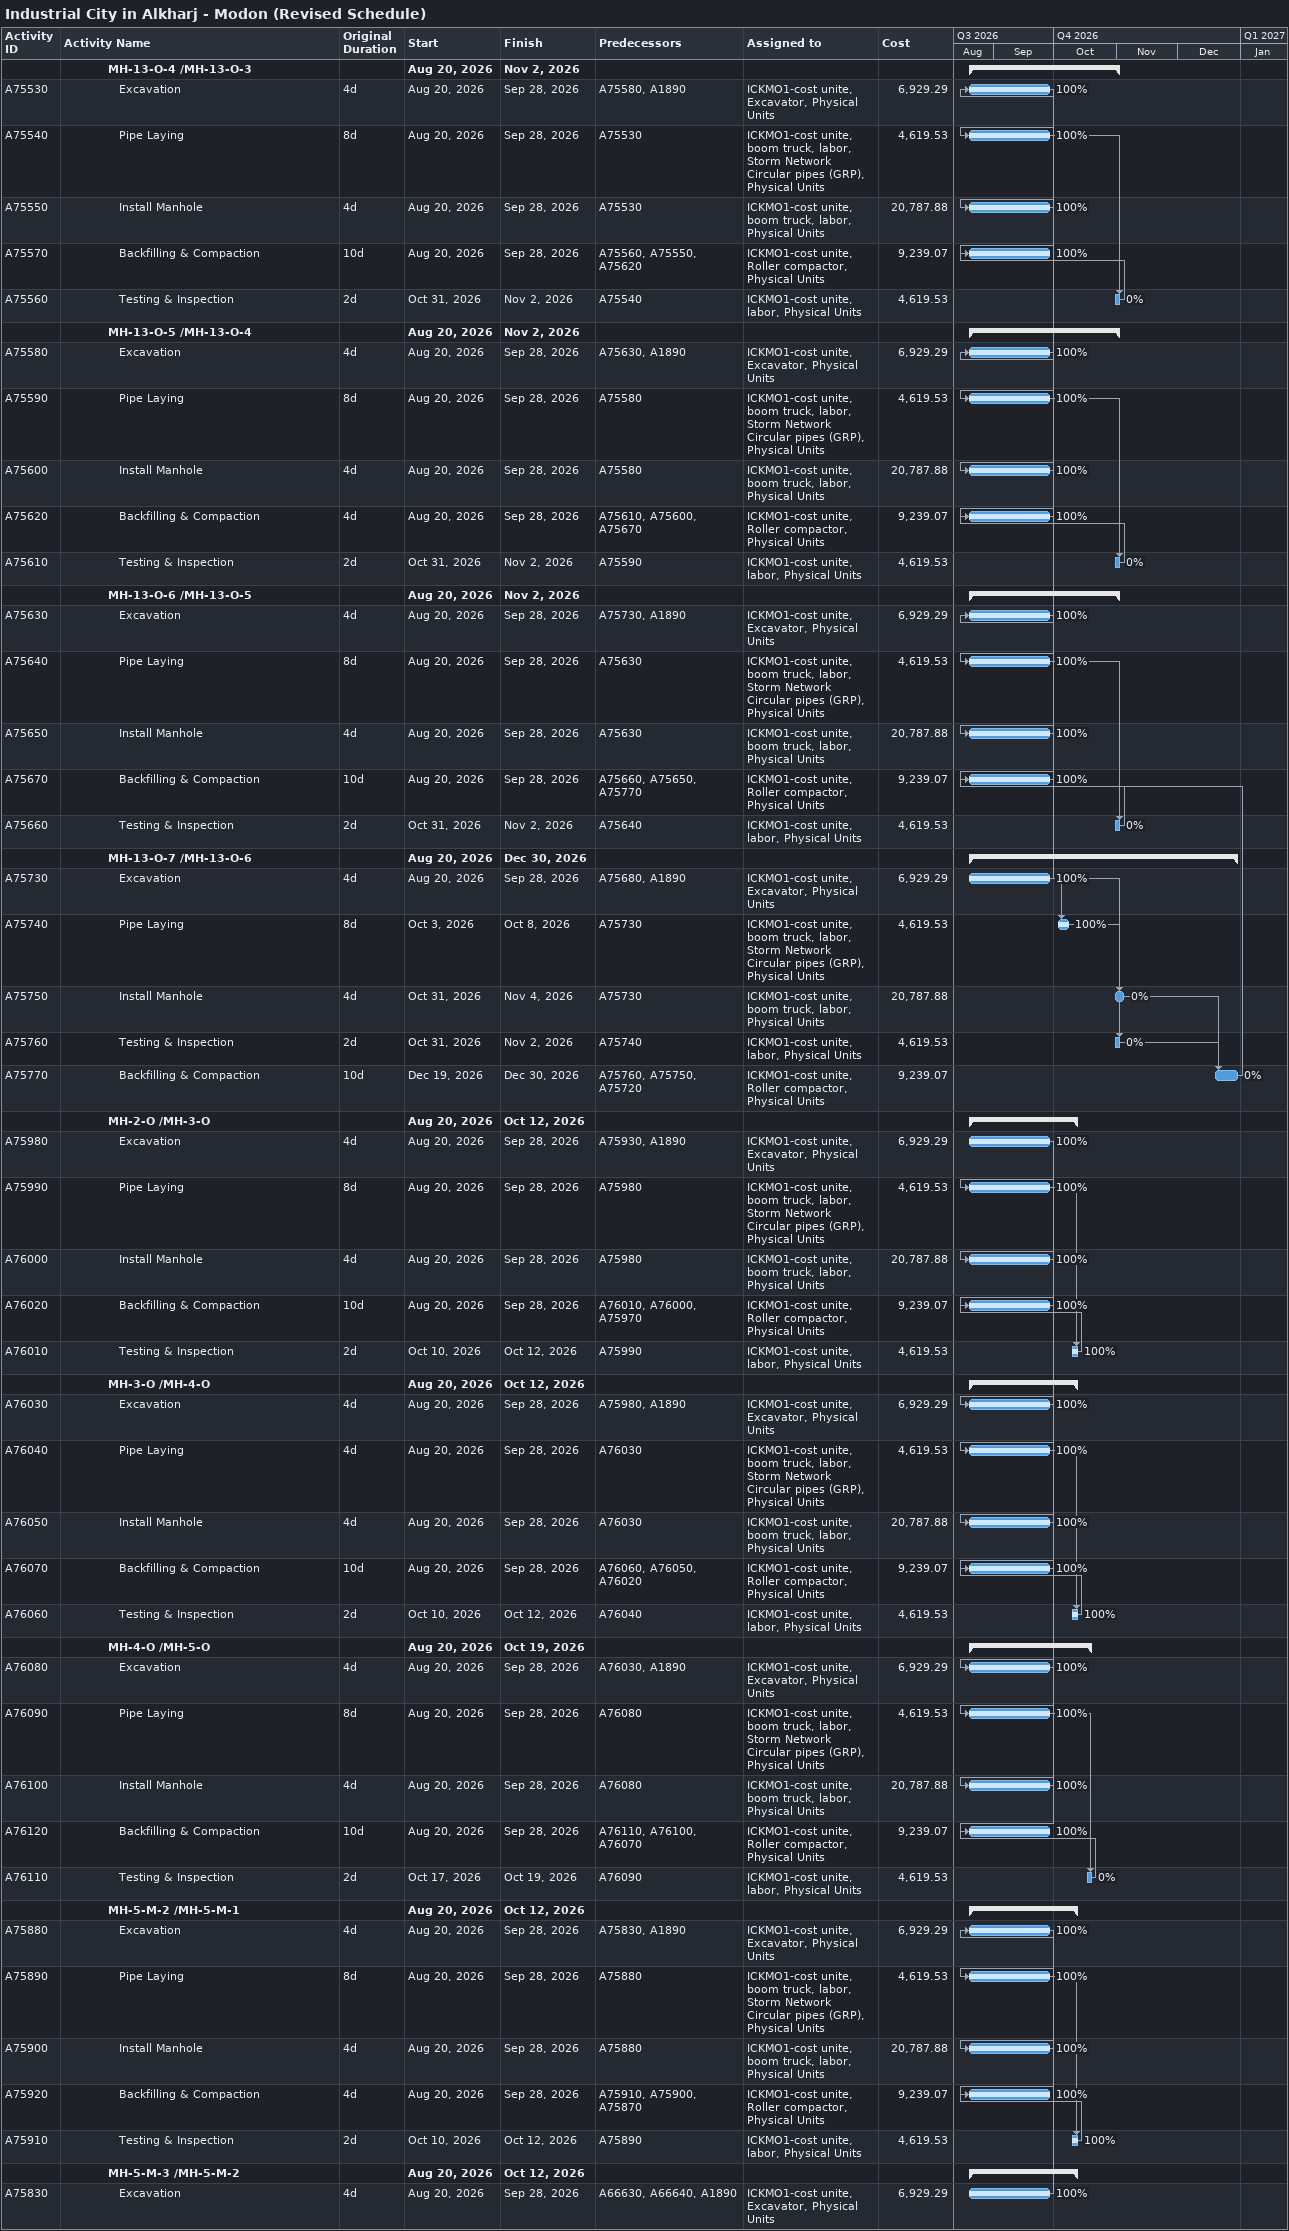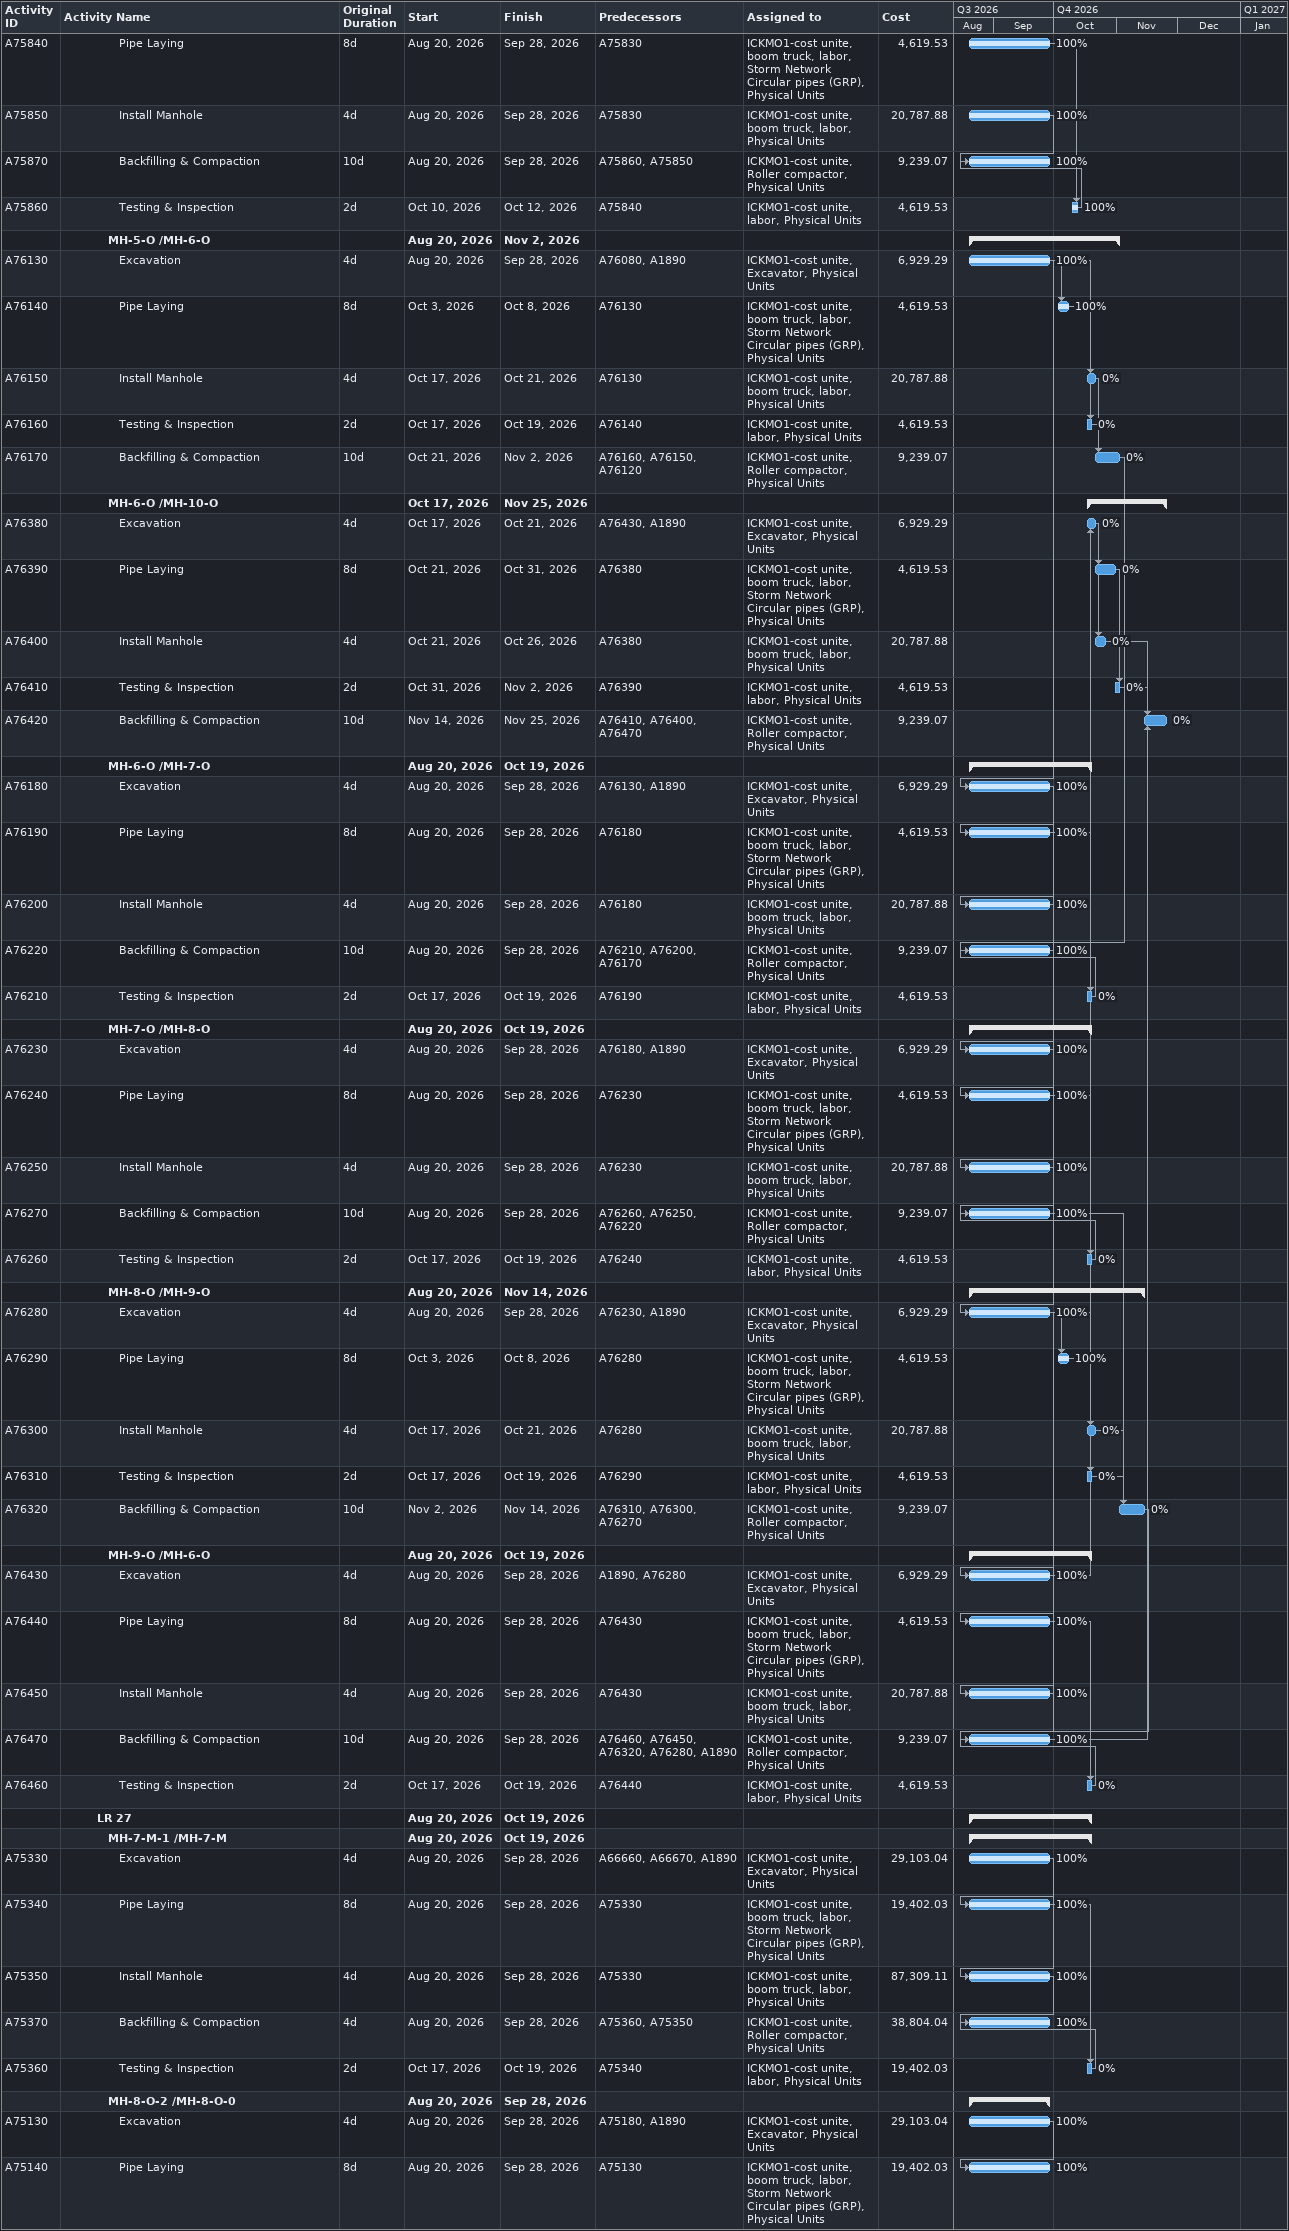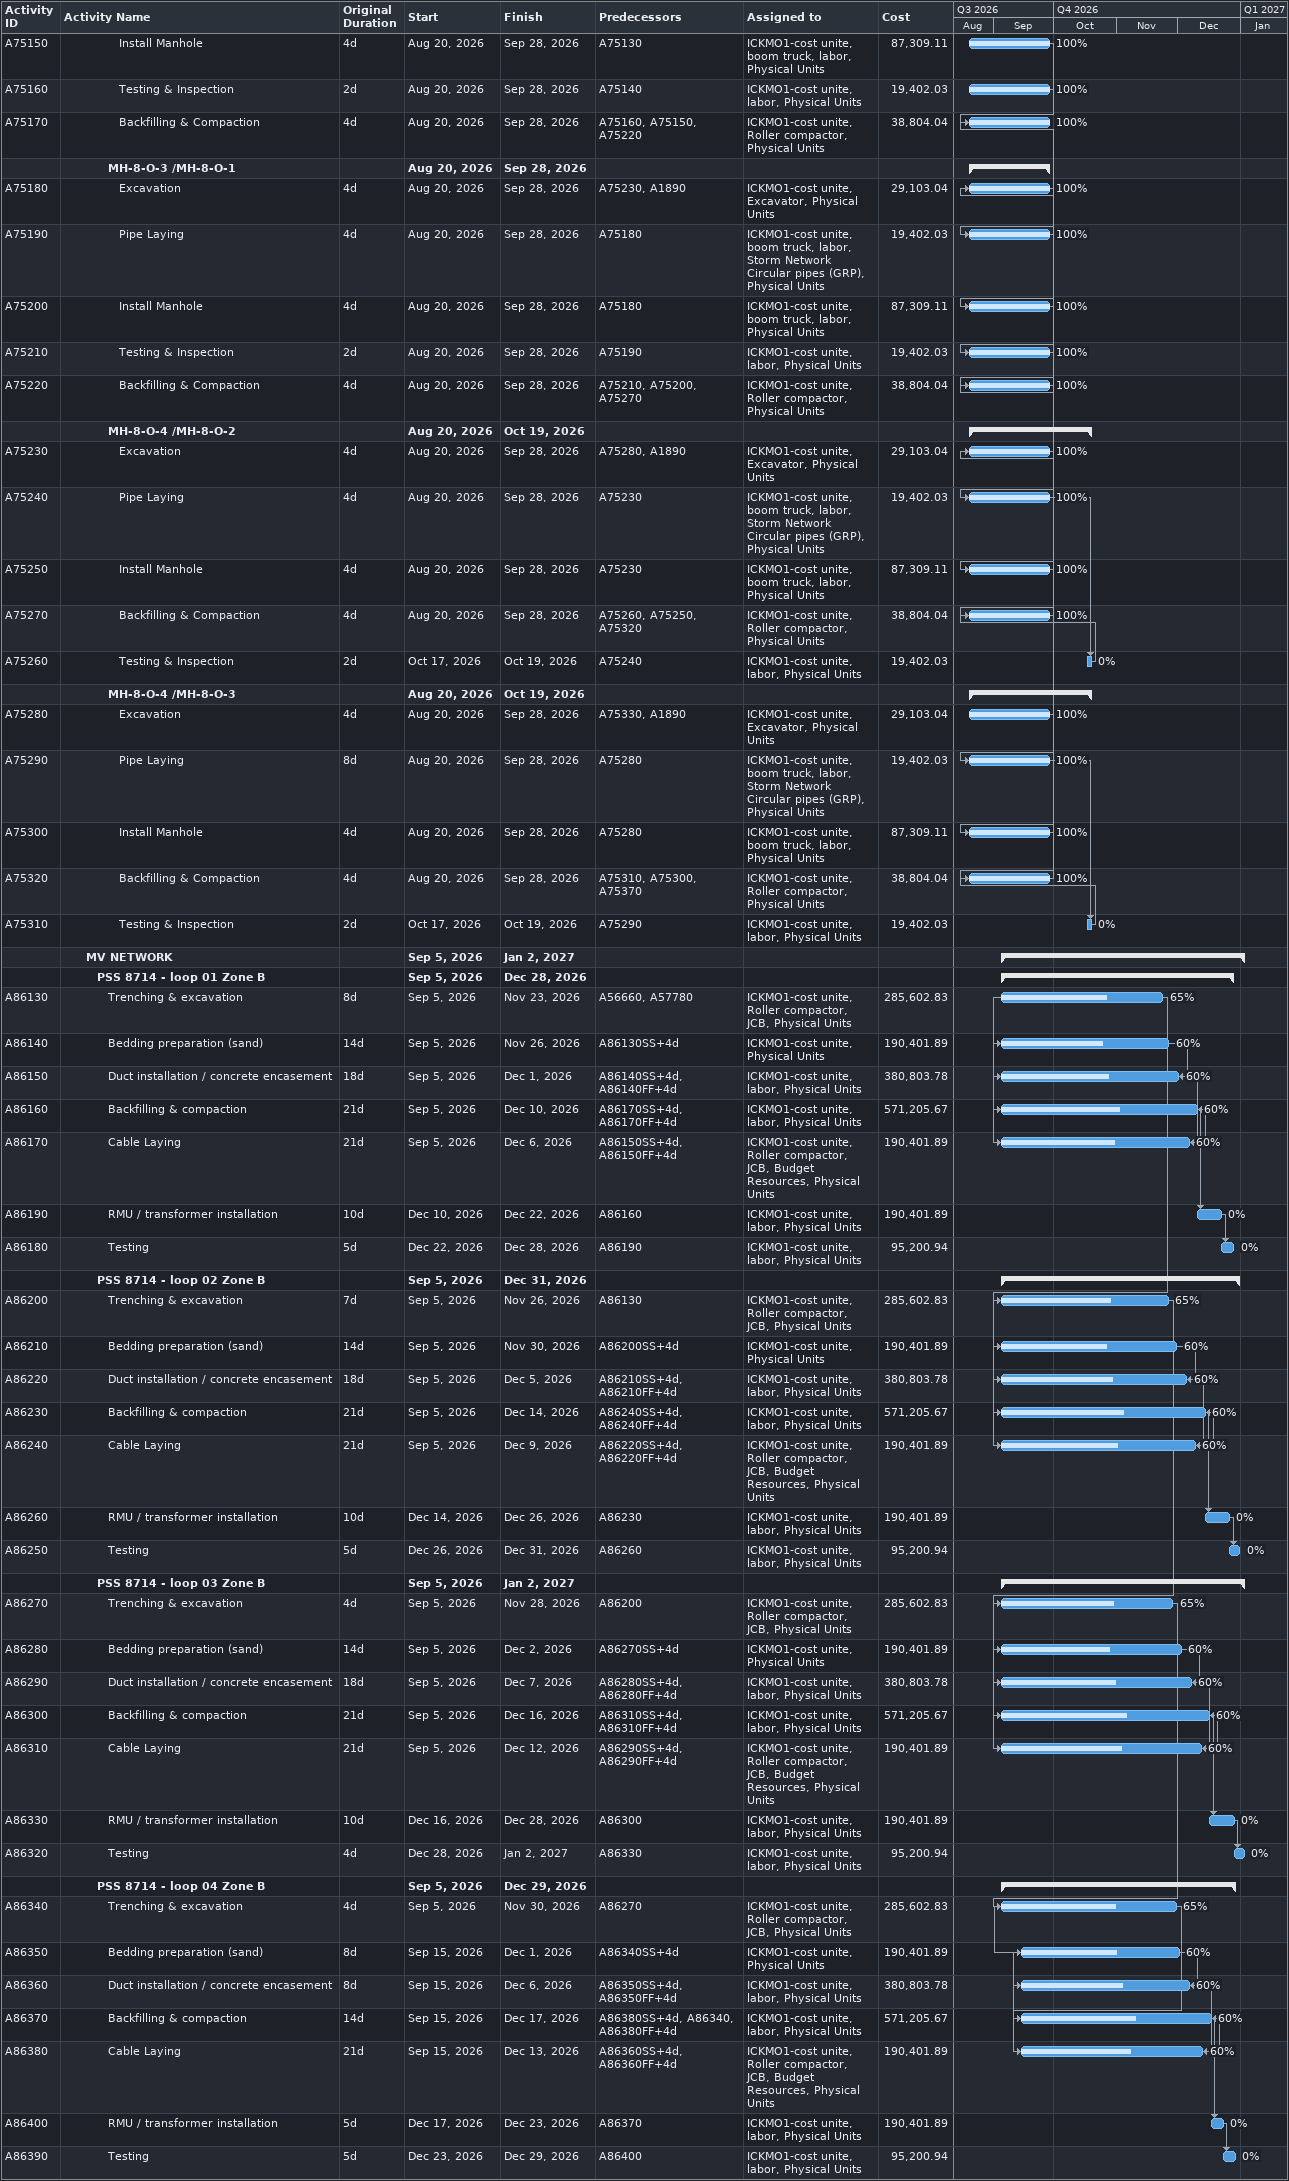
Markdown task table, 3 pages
Industrial City in Alkharj - Modon (Revised Schedule)

| ID | Level | Task | Original duration | Start | Finish | Predecessors | Resources | % complete | Cost |
|---|---|---|---|---|---|---|---|---|---|
|  | 5 | **MH-13-O-4 /MH-13-O-3** |  | 2026-08-20 | 2026-11-02 |  |  |  |  |
| A75530 | 6 | Excavation | 4d | 2026-08-20 | 2026-09-28 | A75580, A1890 | ICKMO1-cost unite, Excavator, Physical Units | 100 | 6929.29 |
| A75540 | 6 | Pipe Laying | 8d | 2026-08-20 | 2026-09-28 | A75530 | ICKMO1-cost unite, boom truck, labor, Storm Network Circular pipes (GRP), Physical Units | 100 | 4619.53 |
| A75550 | 6 | Install Manhole | 4d | 2026-08-20 | 2026-09-28 | A75530 | ICKMO1-cost unite, boom truck, labor, Physical Units | 100 | 20787.88 |
| A75570 | 6 | Backfilling & Compaction | 10d | 2026-08-20 | 2026-09-28 | A75560, A75550, A75620 | ICKMO1-cost unite, Roller compactor, Physical Units | 100 | 9239.07 |
| A75560 | 6 | Testing & Inspection | 2d | 2026-10-31 | 2026-11-02 | A75540 | ICKMO1-cost unite, labor, Physical Units | 0 | 4619.53 |
|  | 5 | **MH-13-O-5 /MH-13-O-4** |  | 2026-08-20 | 2026-11-02 |  |  |  |  |
| A75580 | 6 | Excavation | 4d | 2026-08-20 | 2026-09-28 | A75630, A1890 | ICKMO1-cost unite, Excavator, Physical Units | 100 | 6929.29 |
| A75590 | 6 | Pipe Laying | 8d | 2026-08-20 | 2026-09-28 | A75580 | ICKMO1-cost unite, boom truck, labor, Storm Network Circular pipes (GRP), Physical Units | 100 | 4619.53 |
| A75600 | 6 | Install Manhole | 4d | 2026-08-20 | 2026-09-28 | A75580 | ICKMO1-cost unite, boom truck, labor, Physical Units | 100 | 20787.88 |
| A75620 | 6 | Backfilling & Compaction | 4d | 2026-08-20 | 2026-09-28 | A75610, A75600, A75670 | ICKMO1-cost unite, Roller compactor, Physical Units | 100 | 9239.07 |
| A75610 | 6 | Testing & Inspection | 2d | 2026-10-31 | 2026-11-02 | A75590 | ICKMO1-cost unite, labor, Physical Units | 0 | 4619.53 |
|  | 5 | **MH-13-O-6 /MH-13-O-5** |  | 2026-08-20 | 2026-11-02 |  |  |  |  |
| A75630 | 6 | Excavation | 4d | 2026-08-20 | 2026-09-28 | A75730, A1890 | ICKMO1-cost unite, Excavator, Physical Units | 100 | 6929.29 |
| A75640 | 6 | Pipe Laying | 8d | 2026-08-20 | 2026-09-28 | A75630 | ICKMO1-cost unite, boom truck, labor, Storm Network Circular pipes (GRP), Physical Units | 100 | 4619.53 |
| A75650 | 6 | Install Manhole | 4d | 2026-08-20 | 2026-09-28 | A75630 | ICKMO1-cost unite, boom truck, labor, Physical Units | 100 | 20787.88 |
| A75670 | 6 | Backfilling & Compaction | 10d | 2026-08-20 | 2026-09-28 | A75660, A75650, A75770 | ICKMO1-cost unite, Roller compactor, Physical Units | 100 | 9239.07 |
| A75660 | 6 | Testing & Inspection | 2d | 2026-10-31 | 2026-11-02 | A75640 | ICKMO1-cost unite, labor, Physical Units | 0 | 4619.53 |
|  | 5 | **MH-13-O-7 /MH-13-O-6** |  | 2026-08-20 | 2026-12-30 |  |  |  |  |
| A75730 | 6 | Excavation | 4d | 2026-08-20 | 2026-09-28 | A75680, A1890 | ICKMO1-cost unite, Excavator, Physical Units | 100 | 6929.29 |
| A75740 | 6 | Pipe Laying | 8d | 2026-10-03 | 2026-10-08 | A75730 | ICKMO1-cost unite, boom truck, labor, Storm Network Circular pipes (GRP), Physical Units | 100 | 4619.53 |
| A75750 | 6 | Install Manhole | 4d | 2026-10-31 | 2026-11-04 | A75730 | ICKMO1-cost unite, boom truck, labor, Physical Units | 0 | 20787.88 |
| A75760 | 6 | Testing & Inspection | 2d | 2026-10-31 | 2026-11-02 | A75740 | ICKMO1-cost unite, labor, Physical Units | 0 | 4619.53 |
| A75770 | 6 | Backfilling & Compaction | 10d | 2026-12-19 | 2026-12-30 | A75760, A75750, A75720 | ICKMO1-cost unite, Roller compactor, Physical Units | 0 | 9239.07 |
|  | 5 | **MH-2-O /MH-3-O** |  | 2026-08-20 | 2026-10-12 |  |  |  |  |
| A75980 | 6 | Excavation | 4d | 2026-08-20 | 2026-09-28 | A75930, A1890 | ICKMO1-cost unite, Excavator, Physical Units | 100 | 6929.29 |
| A75990 | 6 | Pipe Laying | 8d | 2026-08-20 | 2026-09-28 | A75980 | ICKMO1-cost unite, boom truck, labor, Storm Network Circular pipes (GRP), Physical Units | 100 | 4619.53 |
| A76000 | 6 | Install Manhole | 4d | 2026-08-20 | 2026-09-28 | A75980 | ICKMO1-cost unite, boom truck, labor, Physical Units | 100 | 20787.88 |
| A76020 | 6 | Backfilling & Compaction | 10d | 2026-08-20 | 2026-09-28 | A76010, A76000, A75970 | ICKMO1-cost unite, Roller compactor, Physical Units | 100 | 9239.07 |
| A76010 | 6 | Testing & Inspection | 2d | 2026-10-10 | 2026-10-12 | A75990 | ICKMO1-cost unite, labor, Physical Units | 100 | 4619.53 |
|  | 5 | **MH-3-O /MH-4-O** |  | 2026-08-20 | 2026-10-12 |  |  |  |  |
| A76030 | 6 | Excavation | 4d | 2026-08-20 | 2026-09-28 | A75980, A1890 | ICKMO1-cost unite, Excavator, Physical Units | 100 | 6929.29 |
| A76040 | 6 | Pipe Laying | 4d | 2026-08-20 | 2026-09-28 | A76030 | ICKMO1-cost unite, boom truck, labor, Storm Network Circular pipes (GRP), Physical Units | 100 | 4619.53 |
| A76050 | 6 | Install Manhole | 4d | 2026-08-20 | 2026-09-28 | A76030 | ICKMO1-cost unite, boom truck, labor, Physical Units | 100 | 20787.88 |
| A76070 | 6 | Backfilling & Compaction | 10d | 2026-08-20 | 2026-09-28 | A76060, A76050, A76020 | ICKMO1-cost unite, Roller compactor, Physical Units | 100 | 9239.07 |
| A76060 | 6 | Testing & Inspection | 2d | 2026-10-10 | 2026-10-12 | A76040 | ICKMO1-cost unite, labor, Physical Units | 100 | 4619.53 |
|  | 5 | **MH-4-O /MH-5-O** |  | 2026-08-20 | 2026-10-19 |  |  |  |  |
| A76080 | 6 | Excavation | 4d | 2026-08-20 | 2026-09-28 | A76030, A1890 | ICKMO1-cost unite, Excavator, Physical Units | 100 | 6929.29 |
| A76090 | 6 | Pipe Laying | 8d | 2026-08-20 | 2026-09-28 | A76080 | ICKMO1-cost unite, boom truck, labor, Storm Network Circular pipes (GRP), Physical Units | 100 | 4619.53 |
| A76100 | 6 | Install Manhole | 4d | 2026-08-20 | 2026-09-28 | A76080 | ICKMO1-cost unite, boom truck, labor, Physical Units | 100 | 20787.88 |
| A76120 | 6 | Backfilling & Compaction | 10d | 2026-08-20 | 2026-09-28 | A76110, A76100, A76070 | ICKMO1-cost unite, Roller compactor, Physical Units | 100 | 9239.07 |
| A76110 | 6 | Testing & Inspection | 2d | 2026-10-17 | 2026-10-19 | A76090 | ICKMO1-cost unite, labor, Physical Units | 0 | 4619.53 |
|  | 5 | **MH-5-M-2 /MH-5-M-1** |  | 2026-08-20 | 2026-10-12 |  |  |  |  |
| A75880 | 6 | Excavation | 4d | 2026-08-20 | 2026-09-28 | A75830, A1890 | ICKMO1-cost unite, Excavator, Physical Units | 100 | 6929.29 |
| A75890 | 6 | Pipe Laying | 8d | 2026-08-20 | 2026-09-28 | A75880 | ICKMO1-cost unite, boom truck, labor, Storm Network Circular pipes (GRP), Physical Units | 100 | 4619.53 |
| A75900 | 6 | Install Manhole | 4d | 2026-08-20 | 2026-09-28 | A75880 | ICKMO1-cost unite, boom truck, labor, Physical Units | 100 | 20787.88 |
| A75920 | 6 | Backfilling & Compaction | 4d | 2026-08-20 | 2026-09-28 | A75910, A75900, A75870 | ICKMO1-cost unite, Roller compactor, Physical Units | 100 | 9239.07 |
| A75910 | 6 | Testing & Inspection | 2d | 2026-10-10 | 2026-10-12 | A75890 | ICKMO1-cost unite, labor, Physical Units | 100 | 4619.53 |
|  | 5 | **MH-5-M-3 /MH-5-M-2** |  | 2026-08-20 | 2026-10-12 |  |  |  |  |
| A75830 | 6 | Excavation | 4d | 2026-08-20 | 2026-09-28 | A66630, A66640, A1890 | ICKMO1-cost unite, Excavator, Physical Units | 100 | 6929.29 |
| A75840 | 6 | Pipe Laying | 8d | 2026-08-20 | 2026-09-28 | A75830 | ICKMO1-cost unite, boom truck, labor, Storm Network Circular pipes (GRP), Physical Units | 100 | 4619.53 |
| A75850 | 6 | Install Manhole | 4d | 2026-08-20 | 2026-09-28 | A75830 | ICKMO1-cost unite, boom truck, labor, Physical Units | 100 | 20787.88 |
| A75870 | 6 | Backfilling & Compaction | 10d | 2026-08-20 | 2026-09-28 | A75860, A75850 | ICKMO1-cost unite, Roller compactor, Physical Units | 100 | 9239.07 |
| A75860 | 6 | Testing & Inspection | 2d | 2026-10-10 | 2026-10-12 | A75840 | ICKMO1-cost unite, labor, Physical Units | 100 | 4619.53 |
|  | 5 | **MH-5-O /MH-6-O** |  | 2026-08-20 | 2026-11-02 |  |  |  |  |
| A76130 | 6 | Excavation | 4d | 2026-08-20 | 2026-09-28 | A76080, A1890 | ICKMO1-cost unite, Excavator, Physical Units | 100 | 6929.29 |
| A76140 | 6 | Pipe Laying | 8d | 2026-10-03 | 2026-10-08 | A76130 | ICKMO1-cost unite, boom truck, labor, Storm Network Circular pipes (GRP), Physical Units | 100 | 4619.53 |
| A76150 | 6 | Install Manhole | 4d | 2026-10-17 | 2026-10-21 | A76130 | ICKMO1-cost unite, boom truck, labor, Physical Units | 0 | 20787.88 |
| A76160 | 6 | Testing & Inspection | 2d | 2026-10-17 | 2026-10-19 | A76140 | ICKMO1-cost unite, labor, Physical Units | 0 | 4619.53 |
| A76170 | 6 | Backfilling & Compaction | 10d | 2026-10-21 | 2026-11-02 | A76160, A76150, A76120 | ICKMO1-cost unite, Roller compactor, Physical Units | 0 | 9239.07 |
|  | 5 | **MH-6-O /MH-10-O** |  | 2026-10-17 | 2026-11-25 |  |  |  |  |
| A76380 | 6 | Excavation | 4d | 2026-10-17 | 2026-10-21 | A76430, A1890 | ICKMO1-cost unite, Excavator, Physical Units | 0 | 6929.29 |
| A76390 | 6 | Pipe Laying | 8d | 2026-10-21 | 2026-10-31 | A76380 | ICKMO1-cost unite, boom truck, labor, Storm Network Circular pipes (GRP), Physical Units | 0 | 4619.53 |
| A76400 | 6 | Install Manhole | 4d | 2026-10-21 | 2026-10-26 | A76380 | ICKMO1-cost unite, boom truck, labor, Physical Units | 0 | 20787.88 |
| A76410 | 6 | Testing & Inspection | 2d | 2026-10-31 | 2026-11-02 | A76390 | ICKMO1-cost unite, labor, Physical Units | 0 | 4619.53 |
| A76420 | 6 | Backfilling & Compaction | 10d | 2026-11-14 | 2026-11-25 | A76410, A76400, A76470 | ICKMO1-cost unite, Roller compactor, Physical Units | 0 | 9239.07 |
|  | 5 | **MH-6-O /MH-7-O** |  | 2026-08-20 | 2026-10-19 |  |  |  |  |
| A76180 | 6 | Excavation | 4d | 2026-08-20 | 2026-09-28 | A76130, A1890 | ICKMO1-cost unite, Excavator, Physical Units | 100 | 6929.29 |
| A76190 | 6 | Pipe Laying | 8d | 2026-08-20 | 2026-09-28 | A76180 | ICKMO1-cost unite, boom truck, labor, Storm Network Circular pipes (GRP), Physical Units | 100 | 4619.53 |
| A76200 | 6 | Install Manhole | 4d | 2026-08-20 | 2026-09-28 | A76180 | ICKMO1-cost unite, boom truck, labor, Physical Units | 100 | 20787.88 |
| A76220 | 6 | Backfilling & Compaction | 10d | 2026-08-20 | 2026-09-28 | A76210, A76200, A76170 | ICKMO1-cost unite, Roller compactor, Physical Units | 100 | 9239.07 |
| A76210 | 6 | Testing & Inspection | 2d | 2026-10-17 | 2026-10-19 | A76190 | ICKMO1-cost unite, labor, Physical Units | 0 | 4619.53 |
|  | 5 | **MH-7-O /MH-8-O** |  | 2026-08-20 | 2026-10-19 |  |  |  |  |
| A76230 | 6 | Excavation | 4d | 2026-08-20 | 2026-09-28 | A76180, A1890 | ICKMO1-cost unite, Excavator, Physical Units | 100 | 6929.29 |
| A76240 | 6 | Pipe Laying | 8d | 2026-08-20 | 2026-09-28 | A76230 | ICKMO1-cost unite, boom truck, labor, Storm Network Circular pipes (GRP), Physical Units | 100 | 4619.53 |
| A76250 | 6 | Install Manhole | 4d | 2026-08-20 | 2026-09-28 | A76230 | ICKMO1-cost unite, boom truck, labor, Physical Units | 100 | 20787.88 |
| A76270 | 6 | Backfilling & Compaction | 10d | 2026-08-20 | 2026-09-28 | A76260, A76250, A76220 | ICKMO1-cost unite, Roller compactor, Physical Units | 100 | 9239.07 |
| A76260 | 6 | Testing & Inspection | 2d | 2026-10-17 | 2026-10-19 | A76240 | ICKMO1-cost unite, labor, Physical Units | 0 | 4619.53 |
|  | 5 | **MH-8-O /MH-9-O** |  | 2026-08-20 | 2026-11-14 |  |  |  |  |
| A76280 | 6 | Excavation | 4d | 2026-08-20 | 2026-09-28 | A76230, A1890 | ICKMO1-cost unite, Excavator, Physical Units | 100 | 6929.29 |
| A76290 | 6 | Pipe Laying | 8d | 2026-10-03 | 2026-10-08 | A76280 | ICKMO1-cost unite, boom truck, labor, Storm Network Circular pipes (GRP), Physical Units | 100 | 4619.53 |
| A76300 | 6 | Install Manhole | 4d | 2026-10-17 | 2026-10-21 | A76280 | ICKMO1-cost unite, boom truck, labor, Physical Units | 0 | 20787.88 |
| A76310 | 6 | Testing & Inspection | 2d | 2026-10-17 | 2026-10-19 | A76290 | ICKMO1-cost unite, labor, Physical Units | 0 | 4619.53 |
| A76320 | 6 | Backfilling & Compaction | 10d | 2026-11-02 | 2026-11-14 | A76310, A76300, A76270 | ICKMO1-cost unite, Roller compactor, Physical Units | 0 | 9239.07 |
|  | 5 | **MH-9-O /MH-6-O** |  | 2026-08-20 | 2026-10-19 |  |  |  |  |
| A76430 | 6 | Excavation | 4d | 2026-08-20 | 2026-09-28 | A1890, A76280 | ICKMO1-cost unite, Excavator, Physical Units | 100 | 6929.29 |
| A76440 | 6 | Pipe Laying | 8d | 2026-08-20 | 2026-09-28 | A76430 | ICKMO1-cost unite, boom truck, labor, Storm Network Circular pipes (GRP), Physical Units | 100 | 4619.53 |
| A76450 | 6 | Install Manhole | 4d | 2026-08-20 | 2026-09-28 | A76430 | ICKMO1-cost unite, boom truck, labor, Physical Units | 100 | 20787.88 |
| A76470 | 6 | Backfilling & Compaction | 10d | 2026-08-20 | 2026-09-28 | A76460, A76450, A76320, A76280, A1890 | ICKMO1-cost unite, Roller compactor, Physical Units | 100 | 9239.07 |
| A76460 | 6 | Testing & Inspection | 2d | 2026-10-17 | 2026-10-19 | A76440 | ICKMO1-cost unite, labor, Physical Units | 0 | 4619.53 |
|  | 4 | **LR 27** |  | 2026-08-20 | 2026-10-19 |  |  |  |  |
|  | 5 | **MH-7-M-1 /MH-7-M** |  | 2026-08-20 | 2026-10-19 |  |  |  |  |
| A75330 | 6 | Excavation | 4d | 2026-08-20 | 2026-09-28 | A66660, A66670, A1890 | ICKMO1-cost unite, Excavator, Physical Units | 100 | 29103.04 |
| A75340 | 6 | Pipe Laying | 8d | 2026-08-20 | 2026-09-28 | A75330 | ICKMO1-cost unite, boom truck, labor, Storm Network Circular pipes (GRP), Physical Units | 100 | 19402.03 |
| A75350 | 6 | Install Manhole | 4d | 2026-08-20 | 2026-09-28 | A75330 | ICKMO1-cost unite, boom truck, labor, Physical Units | 100 | 87309.11 |
| A75370 | 6 | Backfilling & Compaction | 4d | 2026-08-20 | 2026-09-28 | A75360, A75350 | ICKMO1-cost unite, Roller compactor, Physical Units | 100 | 38804.04 |
| A75360 | 6 | Testing & Inspection | 2d | 2026-10-17 | 2026-10-19 | A75340 | ICKMO1-cost unite, labor, Physical Units | 0 | 19402.03 |
|  | 5 | **MH-8-O-2 /MH-8-O-0** |  | 2026-08-20 | 2026-09-28 |  |  |  |  |
| A75130 | 6 | Excavation | 4d | 2026-08-20 | 2026-09-28 | A75180, A1890 | ICKMO1-cost unite, Excavator, Physical Units | 100 | 29103.04 |
| A75140 | 6 | Pipe Laying | 8d | 2026-08-20 | 2026-09-28 | A75130 | ICKMO1-cost unite, boom truck, labor, Storm Network Circular pipes (GRP), Physical Units | 100 | 19402.03 |
| A75150 | 6 | Install Manhole | 4d | 2026-08-20 | 2026-09-28 | A75130 | ICKMO1-cost unite, boom truck, labor, Physical Units | 100 | 87309.11 |
| A75160 | 6 | Testing & Inspection | 2d | 2026-08-20 | 2026-09-28 | A75140 | ICKMO1-cost unite, labor, Physical Units | 100 | 19402.03 |
| A75170 | 6 | Backfilling & Compaction | 4d | 2026-08-20 | 2026-09-28 | A75160, A75150, A75220 | ICKMO1-cost unite, Roller compactor, Physical Units | 100 | 38804.04 |
|  | 5 | **MH-8-O-3 /MH-8-O-1** |  | 2026-08-20 | 2026-09-28 |  |  |  |  |
| A75180 | 6 | Excavation | 4d | 2026-08-20 | 2026-09-28 | A75230, A1890 | ICKMO1-cost unite, Excavator, Physical Units | 100 | 29103.04 |
| A75190 | 6 | Pipe Laying | 4d | 2026-08-20 | 2026-09-28 | A75180 | ICKMO1-cost unite, boom truck, labor, Storm Network Circular pipes (GRP), Physical Units | 100 | 19402.03 |
| A75200 | 6 | Install Manhole | 4d | 2026-08-20 | 2026-09-28 | A75180 | ICKMO1-cost unite, boom truck, labor, Physical Units | 100 | 87309.11 |
| A75210 | 6 | Testing & Inspection | 2d | 2026-08-20 | 2026-09-28 | A75190 | ICKMO1-cost unite, labor, Physical Units | 100 | 19402.03 |
| A75220 | 6 | Backfilling & Compaction | 4d | 2026-08-20 | 2026-09-28 | A75210, A75200, A75270 | ICKMO1-cost unite, Roller compactor, Physical Units | 100 | 38804.04 |
|  | 5 | **MH-8-O-4 /MH-8-O-2** |  | 2026-08-20 | 2026-10-19 |  |  |  |  |
| A75230 | 6 | Excavation | 4d | 2026-08-20 | 2026-09-28 | A75280, A1890 | ICKMO1-cost unite, Excavator, Physical Units | 100 | 29103.04 |
| A75240 | 6 | Pipe Laying | 4d | 2026-08-20 | 2026-09-28 | A75230 | ICKMO1-cost unite, boom truck, labor, Storm Network Circular pipes (GRP), Physical Units | 100 | 19402.03 |
| A75250 | 6 | Install Manhole | 4d | 2026-08-20 | 2026-09-28 | A75230 | ICKMO1-cost unite, boom truck, labor, Physical Units | 100 | 87309.11 |
| A75270 | 6 | Backfilling & Compaction | 4d | 2026-08-20 | 2026-09-28 | A75260, A75250, A75320 | ICKMO1-cost unite, Roller compactor, Physical Units | 100 | 38804.04 |
| A75260 | 6 | Testing & Inspection | 2d | 2026-10-17 | 2026-10-19 | A75240 | ICKMO1-cost unite, labor, Physical Units | 0 | 19402.03 |
|  | 5 | **MH-8-O-4 /MH-8-O-3** |  | 2026-08-20 | 2026-10-19 |  |  |  |  |
| A75280 | 6 | Excavation | 4d | 2026-08-20 | 2026-09-28 | A75330, A1890 | ICKMO1-cost unite, Excavator, Physical Units | 100 | 29103.04 |
| A75290 | 6 | Pipe Laying | 8d | 2026-08-20 | 2026-09-28 | A75280 | ICKMO1-cost unite, boom truck, labor, Storm Network Circular pipes (GRP), Physical Units | 100 | 19402.03 |
| A75300 | 6 | Install Manhole | 4d | 2026-08-20 | 2026-09-28 | A75280 | ICKMO1-cost unite, boom truck, labor, Physical Units | 100 | 87309.11 |
| A75320 | 6 | Backfilling & Compaction | 4d | 2026-08-20 | 2026-09-28 | A75310, A75300, A75370 | ICKMO1-cost unite, Roller compactor, Physical Units | 100 | 38804.04 |
| A75310 | 6 | Testing & Inspection | 2d | 2026-10-17 | 2026-10-19 | A75290 | ICKMO1-cost unite, labor, Physical Units | 0 | 19402.03 |
|  | 3 | **MV NETWORK** |  | 2026-09-05 | 2027-01-02 |  |  |  |  |
|  | 4 | **PSS 8714 - loop 01 Zone B** |  | 2026-09-05 | 2026-12-28 |  |  |  |  |
| A86130 | 5 | Trenching & excavation | 8d | 2026-09-05 | 2026-11-23 | A56660, A57780 | ICKMO1-cost unite, Roller compactor, JCB, Physical Units | 65 | 285602.83 |
| A86140 | 5 | Bedding preparation (sand) | 14d | 2026-09-05 | 2026-11-26 | A86130SS+4d | ICKMO1-cost unite, Physical Units | 60 | 190401.89 |
| A86150 | 5 | Duct installation / concrete encasement | 18d | 2026-09-05 | 2026-12-01 | A86140SS+4d, A86140FF+4d | ICKMO1-cost unite, labor, Physical Units | 60 | 380803.78 |
| A86160 | 5 | Backfilling & compaction | 21d | 2026-09-05 | 2026-12-10 | A86170SS+4d, A86170FF+4d | ICKMO1-cost unite, labor, Physical Units | 60 | 571205.67 |
| A86170 | 5 | Cable Laying | 21d | 2026-09-05 | 2026-12-06 | A86150SS+4d, A86150FF+4d | ICKMO1-cost unite, Roller compactor, JCB, Budget Resources, Physical Units | 60 | 190401.89 |
| A86190 | 5 | RMU / transformer installation | 10d | 2026-12-10 | 2026-12-22 | A86160 | ICKMO1-cost unite, labor, Physical Units | 0 | 190401.89 |
| A86180 | 5 | Testing | 5d | 2026-12-22 | 2026-12-28 | A86190 | ICKMO1-cost unite, labor, Physical Units | 0 | 95200.94 |
|  | 4 | **PSS 8714 - loop 02 Zone B** |  | 2026-09-05 | 2026-12-31 |  |  |  |  |
| A86200 | 5 | Trenching & excavation | 7d | 2026-09-05 | 2026-11-26 | A86130 | ICKMO1-cost unite, Roller compactor, JCB, Physical Units | 65 | 285602.83 |
| A86210 | 5 | Bedding preparation (sand) | 14d | 2026-09-05 | 2026-11-30 | A86200SS+4d | ICKMO1-cost unite, Physical Units | 60 | 190401.89 |
| A86220 | 5 | Duct installation / concrete encasement | 18d | 2026-09-05 | 2026-12-05 | A86210SS+4d, A86210FF+4d | ICKMO1-cost unite, labor, Physical Units | 60 | 380803.78 |
| A86230 | 5 | Backfilling & compaction | 21d | 2026-09-05 | 2026-12-14 | A86240SS+4d, A86240FF+4d | ICKMO1-cost unite, labor, Physical Units | 60 | 571205.67 |
| A86240 | 5 | Cable Laying | 21d | 2026-09-05 | 2026-12-09 | A86220SS+4d, A86220FF+4d | ICKMO1-cost unite, Roller compactor, JCB, Budget Resources, Physical Units | 60 | 190401.89 |
| A86260 | 5 | RMU / transformer installation | 10d | 2026-12-14 | 2026-12-26 | A86230 | ICKMO1-cost unite, labor, Physical Units | 0 | 190401.89 |
| A86250 | 5 | Testing | 5d | 2026-12-26 | 2026-12-31 | A86260 | ICKMO1-cost unite, labor, Physical Units | 0 | 95200.94 |
|  | 4 | **PSS 8714 - loop 03 Zone B** |  | 2026-09-05 | 2027-01-02 |  |  |  |  |
| A86270 | 5 | Trenching & excavation | 4d | 2026-09-05 | 2026-11-28 | A86200 | ICKMO1-cost unite, Roller compactor, JCB, Physical Units | 65 | 285602.83 |
| A86280 | 5 | Bedding preparation (sand) | 14d | 2026-09-05 | 2026-12-02 | A86270SS+4d | ICKMO1-cost unite, Physical Units | 60 | 190401.89 |
| A86290 | 5 | Duct installation / concrete encasement | 18d | 2026-09-05 | 2026-12-07 | A86280SS+4d, A86280FF+4d | ICKMO1-cost unite, labor, Physical Units | 60 | 380803.78 |
| A86300 | 5 | Backfilling & compaction | 21d | 2026-09-05 | 2026-12-16 | A86310SS+4d, A86310FF+4d | ICKMO1-cost unite, labor, Physical Units | 60 | 571205.67 |
| A86310 | 5 | Cable Laying | 21d | 2026-09-05 | 2026-12-12 | A86290SS+4d, A86290FF+4d | ICKMO1-cost unite, Roller compactor, JCB, Budget Resources, Physical Units | 60 | 190401.89 |
| A86330 | 5 | RMU / transformer installation | 10d | 2026-12-16 | 2026-12-28 | A86300 | ICKMO1-cost unite, labor, Physical Units | 0 | 190401.89 |
| A86320 | 5 | Testing | 4d | 2026-12-28 | 2027-01-02 | A86330 | ICKMO1-cost unite, labor, Physical Units | 0 | 95200.94 |
|  | 4 | **PSS 8714 - loop 04 Zone B** |  | 2026-09-05 | 2026-12-29 |  |  |  |  |
| A86340 | 5 | Trenching & excavation | 4d | 2026-09-05 | 2026-11-30 | A86270 | ICKMO1-cost unite, Roller compactor, JCB, Physical Units | 65 | 285602.83 |
| A86350 | 5 | Bedding preparation (sand) | 8d | 2026-09-15 | 2026-12-01 | A86340SS+4d | ICKMO1-cost unite, Physical Units | 60 | 190401.89 |
| A86360 | 5 | Duct installation / concrete encasement | 8d | 2026-09-15 | 2026-12-06 | A86350SS+4d, A86350FF+4d | ICKMO1-cost unite, labor, Physical Units | 60 | 380803.78 |
| A86370 | 5 | Backfilling & compaction | 14d | 2026-09-15 | 2026-12-17 | A86380SS+4d, A86340, A86380FF+4d | ICKMO1-cost unite, labor, Physical Units | 60 | 571205.67 |
| A86380 | 5 | Cable Laying | 21d | 2026-09-15 | 2026-12-13 | A86360SS+4d, A86360FF+4d | ICKMO1-cost unite, Roller compactor, JCB, Budget Resources, Physical Units | 60 | 190401.89 |
| A86400 | 5 | RMU / transformer installation | 5d | 2026-12-17 | 2026-12-23 | A86370 | ICKMO1-cost unite, labor, Physical Units | 0 | 190401.89 |
| A86390 | 5 | Testing | 5d | 2026-12-23 | 2026-12-29 | A86400 | ICKMO1-cost unite, labor, Physical Units | 0 | 95200.94 |
